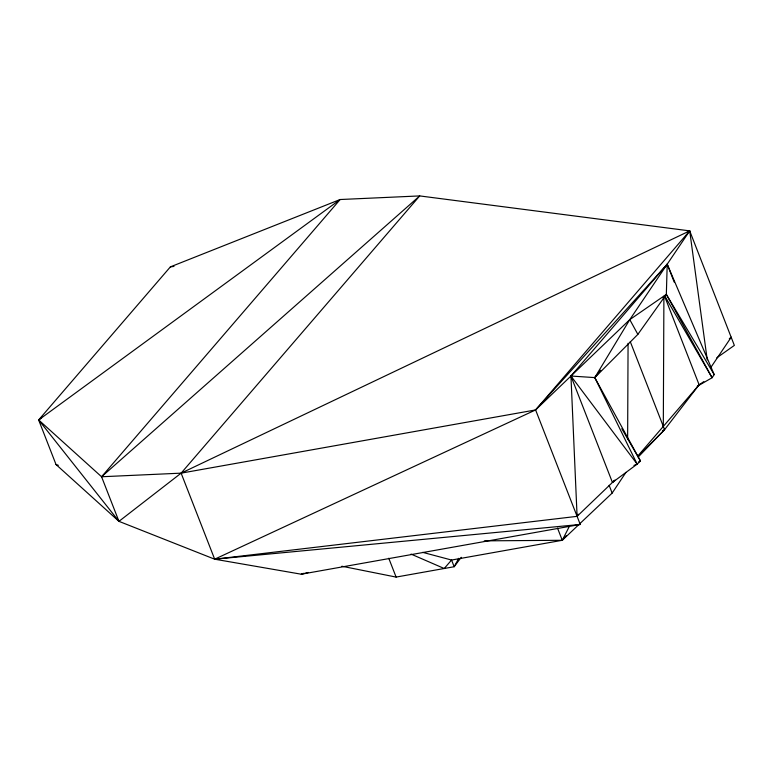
<?xml version="1.0" encoding="UTF-8"?>
<svg xmlns="http://www.w3.org/2000/svg" width="773" height="773" viewBox="0 0 773 773"><rect width="100%" height="100%" fill="white"/><g stroke="black" fill="none" stroke-linecap="round" stroke-linejoin="round"><path stroke-width="1.16" d="M627.628 439.238L628.072 343.299M663.311 426.396L663.901 296.89M716.764 357.841L734.35 345.396L689.7 230.876L419.71 195.917L340.149 199.521L170.398 266.859L38.65 419.952L56.033 464.544L118.955 521.35L214.672 559.198L535.602 409.932L667.215 264.182L666.336 294.378L712.088 377.736L697.246 386.297M578.088 514.18L577.093 516.345L214.672 559.198L181.124 473.153L419.71 195.917L101.572 476.757L118.955 521.35L181.124 473.153L689.7 230.876L707.237 359.851M569.353 526.374L562.271 540.288L451.558 560.038L422.696 552.357M458.747 558.309L454.166 566.725L396.105 577.083L341.879 566.242M687.352 231.378L689.7 230.876L629.782 319.626L594.775 377.601L637.165 464.119L612.438 482.458L570.947 376.036L667.215 264.182L714.194 374.605L712.088 377.736L664.519 295.528M484.275 540.858L562.271 540.288L612.158 493.077L625.946 472.38M710.687 367.658L731.19 337.289L729.335 338.796M614.95 480.043L577.093 516.345L570.947 376.036L594.775 377.601L637.86 334.38L666.336 294.378L714.194 374.605M461.249 557.304L454.166 566.725L451.558 560.038L444.224 568.503L411.043 554.096M638.208 456.94L664.587 429.672L699.121 384.79L703.836 381.611M600.698 370.228L594.775 377.601L640.459 460.959L637.165 464.119L633.947 465.423M41.578 417.826L38.65 419.952L101.572 476.757L340.149 199.521L38.65 419.952L118.955 521.35M689.7 230.876L535.602 409.932L181.124 473.153L101.572 476.757M637.619 456.254L699.121 384.79L664.345 295.605M566.194 535.747L562.271 540.288L557.526 528.114M663.079 297.924L666.336 294.378L629.782 319.626L535.602 409.932L580.252 524.452L301.286 574.213L214.672 559.198L580.252 524.452M612.438 482.458L614.12 480.748M638.508 456.06L664.587 429.672L630.275 341.676M729.461 338.97L731.19 337.289M662.461 430.832L664.587 429.672M638.469 462.051L640.459 460.959L621.792 428.706M303.499 573.315L301.286 574.213L308.282 572.455M170.398 266.859L173.973 266.424M56.033 464.544L58.323 465.288M570.947 376.036L637.165 464.119M629.782 319.626L637.86 334.38M667.215 264.182L674.201 282.106M609.143 485.328L612.158 493.077M388.761 558.241L396.105 577.083"/></g></svg>
